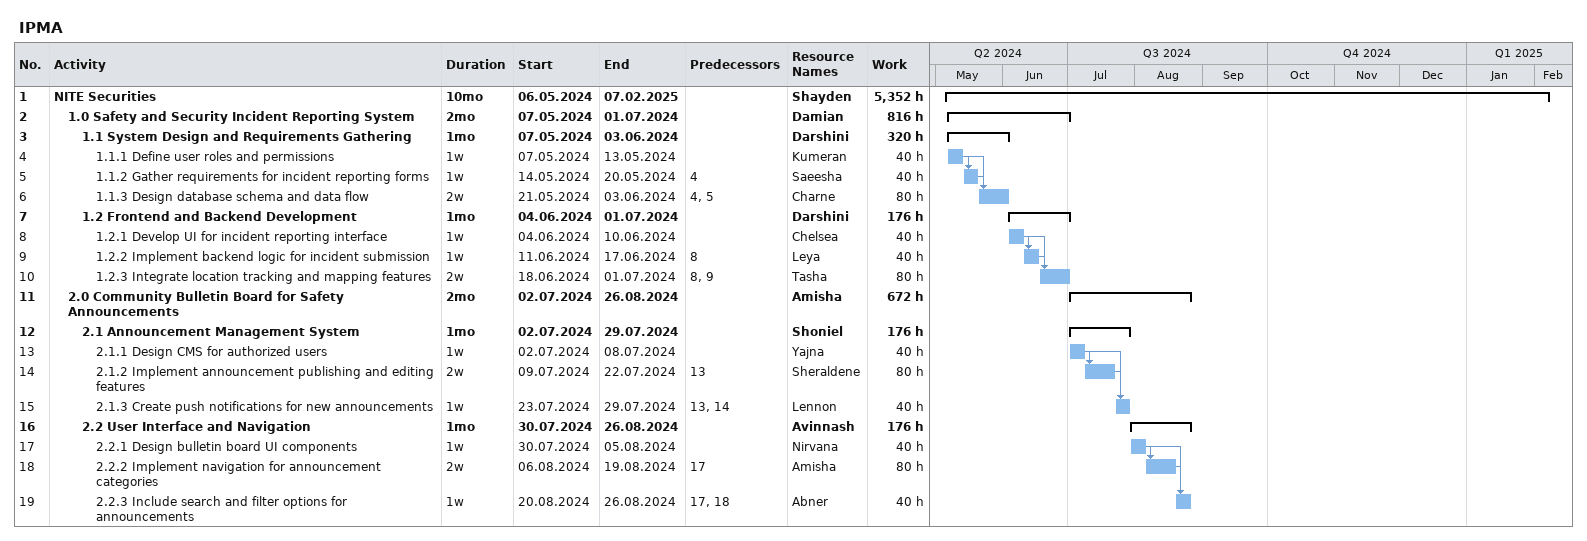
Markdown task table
IPMA

| ID | Level | Task | Duration | Start | Finish | Predecessors | Resources | Work (h) |
|---|---|---|---|---|---|---|---|---|
| 1 | 1 | **NITE Securities** | 10mo | 2024-05-06 | 2025-02-07 |  | Shayden | 5352 |
| 2 | 2 | **1.0 Safety and Security Incident Reporting System** | 2mo | 2024-05-07 | 2024-07-01 |  | Damian | 816 |
| 3 | 3 | **1.1 System Design and Requirements Gathering** | 1mo | 2024-05-07 | 2024-06-03 |  | Darshini | 320 |
| 4 | 4 | 1.1.1 Define user roles and permissions | 1w | 2024-05-07 | 2024-05-13 |  | Kumeran | 40 |
| 5 | 4 | 1.1.2 Gather requirements for incident reporting forms | 1w | 2024-05-14 | 2024-05-20 | 4 | Saeesha | 40 |
| 6 | 4 | 1.1.3 Design database schema and data flow | 2w | 2024-05-21 | 2024-06-03 | 4, 5 | Charne | 80 |
| 7 | 3 | **1.2 Frontend and Backend Development** | 1mo | 2024-06-04 | 2024-07-01 |  | Darshini | 176 |
| 8 | 4 | 1.2.1 Develop UI for incident reporting interface | 1w | 2024-06-04 | 2024-06-10 |  | Chelsea | 40 |
| 9 | 4 | 1.2.2 Implement backend logic for incident submission | 1w | 2024-06-11 | 2024-06-17 | 8 | Leya | 40 |
| 10 | 4 | 1.2.3 Integrate location tracking and mapping features | 2w | 2024-06-18 | 2024-07-01 | 8, 9 | Tasha | 80 |
| 11 | 2 | **2.0 Community Bulletin Board for Safety Announcements** | 2mo | 2024-07-02 | 2024-08-26 |  | Amisha | 672 |
| 12 | 3 | **2.1 Announcement Management System** | 1mo | 2024-07-02 | 2024-07-29 |  | Shoniel | 176 |
| 13 | 4 | 2.1.1 Design CMS for authorized users | 1w | 2024-07-02 | 2024-07-08 |  | Yajna | 40 |
| 14 | 4 | 2.1.2 Implement announcement publishing and editing features | 2w | 2024-07-09 | 2024-07-22 | 13 | Sheraldene | 80 |
| 15 | 4 | 2.1.3 Create push notifications for new announcements | 1w | 2024-07-23 | 2024-07-29 | 13, 14 | Lennon | 40 |
| 16 | 3 | **2.2 User Interface and Navigation** | 1mo | 2024-07-30 | 2024-08-26 |  | Avinnash | 176 |
| 17 | 4 | 2.2.1 Design bulletin board UI components | 1w | 2024-07-30 | 2024-08-05 |  | Nirvana | 40 |
| 18 | 4 | 2.2.2 Implement navigation for announcement categories | 2w | 2024-08-06 | 2024-08-19 | 17 | Amisha | 80 |
| 19 | 4 | 2.2.3 Include search and filter options for announcements | 1w | 2024-08-20 | 2024-08-26 | 17, 18 | Abner | 40 |
